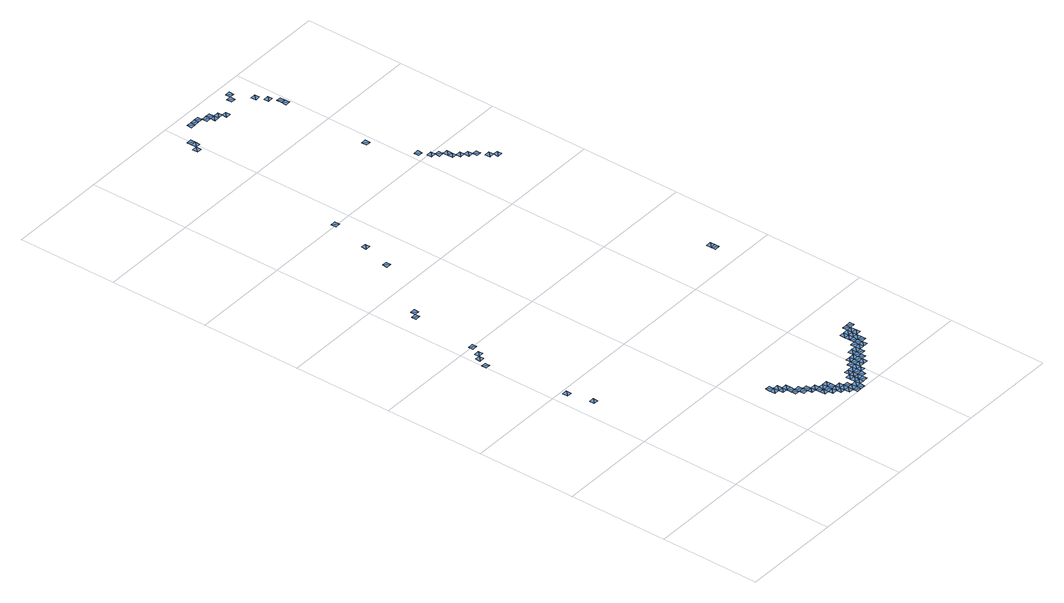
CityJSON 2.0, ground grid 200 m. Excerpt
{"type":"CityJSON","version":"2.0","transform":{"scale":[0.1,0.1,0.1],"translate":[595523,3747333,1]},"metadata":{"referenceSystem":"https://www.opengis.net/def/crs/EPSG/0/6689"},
"CityObjects":{
"waterbody1":{"type":"WaterBody","attributes":{"name":"福岡県津波浸水想定図","class":"1140","function":"2","WaterBodyTsunamiRiskAttribute.description":"1","WaterBodyTsunamiRiskAttribute.rank":"3"},"geometry":[{"type":"MultiSurface","lod":"1","boundaries":[[[0,1,2]],[[0,2,3]],[[0,4,5]],[[6,7,8]],[[9,5,10]],[[11,12,13]],[[14,15,16]],[[14,17,18]],[[19,20,21]],[[22,20,18]],[[21,20,22]],[[16,15,23]],[[17,14,24]],[[18,17,22]],[[25,26,27]],[[27,26,28]],[[29,30,31]],[[26,32,33]],[[31,34,29]],[[32,11,33]],[[31,30,12]],[[34,35,29]],[[12,30,13]],[[35,9,29]],[[29,9,36]],[[37,4,3]],[[35,38,5]],[[3,4,0]],[[2,39,40]],[[2,40,41]],[[42,40,39]],[[43,44,45]],[[45,46,43]],[[47,48,46]],[[39,44,42]],[[49,48,47]],[[50,51,52]],[[53,49,50]],[[51,49,47]],[[50,49,51]],[[47,54,51]],[[10,5,4]],[[35,5,9]],[[0,5,55]],[[52,56,50]],[[57,58,59]],[[60,61,62]],[[63,62,64]],[[65,61,60]],[[64,62,66]],[[57,59,67]],[[68,69,70]],[[71,72,73]],[[74,71,73]],[[75,76,77]],[[76,75,78]],[[8,79,6]],[[68,70,80]],[[81,82,83]],[[84,85,86]],[[84,87,85]],[[83,88,81]],[[89,90,91]],[[90,92,91]]]}]},
"waterbody2":{"type":"WaterBody","attributes":{"name":"福岡県津波浸水想定図","class":"1140","function":"2","WaterBodyTsunamiRiskAttribute.description":"1","WaterBodyTsunamiRiskAttribute.rank":"2"},"geometry":[{"type":"MultiSurface","lod":"1","boundaries":[[[51,93,52]],[[94,95,96]],[[97,46,45]],[[38,55,5]],[[98,32,25]],[[14,99,15]],[[18,20,99]],[[99,20,100]],[[100,20,19]],[[100,19,101]],[[23,102,27]],[[23,15,102]],[[99,14,18]],[[11,32,12]],[[12,103,31]],[[103,104,31]],[[25,32,26]],[[12,32,103]],[[38,105,55]],[[45,39,106]],[[1,0,55]],[[44,39,45]],[[51,54,93]],[[46,97,47]],[[1,55,107]],[[108,109,56]],[[108,110,109]],[[110,57,111]],[[110,112,57]],[[113,114,65]],[[113,115,114]],[[116,117,118]],[[116,119,117]],[[120,121,122]],[[123,124,125]],[[121,120,126]],[[123,127,124]],[[117,128,129]],[[117,130,128]],[[131,132,133]],[[131,134,132]],[[135,136,137]],[[135,137,138]],[[139,140,141]],[[140,139,142]],[[143,94,96]],[[144,145,146]],[[146,147,144]],[[148,8,149]],[[150,149,8]],[[151,152,153]],[[154,155,156]],[[157,155,154]],[[152,151,158]]]}]},
"waterbody3":{"type":"WaterBody","attributes":{"name":"福岡県津波浸水想定図","class":"1140","function":"2","WaterBodyTsunamiRiskAttribute.description":"1","WaterBodyTsunamiRiskAttribute.rank":"4"},"geometry":[{"type":"MultiSurface","lod":"1","boundaries":[[[159,160,161]],[[27,28,23]],[[37,3,162]],[[33,11,163]],[[41,164,3]],[[165,14,16]],[[4,166,10]],[[167,16,23]],[[165,24,14]],[[168,62,63]],[[169,21,170]],[[171,22,17]],[[22,171,170]],[[22,170,21]],[[172,173,170]],[[169,170,173]],[[173,172,174]],[[171,17,175]],[[16,167,176]],[[177,28,26]],[[23,28,167]],[[177,26,33]],[[36,9,10]],[[11,13,163]],[[29,36,30]],[[178,13,30]],[[179,13,178]],[[180,36,10]],[[30,36,178]],[[40,181,182]],[[3,2,41]],[[164,162,3]],[[4,37,166]],[[181,40,42]],[[41,40,182]],[[181,42,183]],[[48,184,46]],[[42,44,185]],[[185,44,43]],[[46,184,43]],[[186,53,50]],[[48,49,187]],[[109,50,56]],[[187,49,53]],[[59,113,188]],[[189,109,110]],[[50,190,186]],[[50,109,190]],[[189,110,111]],[[111,67,191]],[[111,57,67]],[[67,188,192]],[[193,65,60]],[[193,113,65]],[[60,62,168]],[[113,59,115]],[[67,59,188]],[[194,195,196]],[[135,197,198]],[[135,138,197]],[[195,72,196]],[[199,200,201]],[[202,203,204]],[[201,200,203]],[[200,204,203]],[[204,161,202]],[[202,161,205]],[[206,149,207]],[[206,148,149]],[[208,209,210]],[[211,159,161]],[[208,210,212]],[[157,213,214]],[[214,213,215]],[[160,210,216]],[[217,218,219]],[[219,218,220]],[[159,210,160]],[[212,210,159]],[[209,208,220]],[[221,222,223]],[[223,224,221]],[[225,226,227]],[[226,225,228]],[[227,229,230]],[[227,230,225]],[[231,232,233]],[[234,88,235]],[[233,232,236]],[[237,87,238]],[[92,239,240]],[[241,242,243]],[[88,234,244]],[[234,89,245]],[[245,89,91]],[[243,240,239]],[[238,246,237]],[[247,248,249]],[[241,249,242]],[[249,248,250]]]}]}
},
"vertices":[
[3706,312,9],[3607,310,9],[3608,210,8],[3708,212,9],[3806,314,9],[3804,414,9],[1856,13175,8],[1956,13176,8],[1954,13276,8],[3904,416,9],[3906,316,9],[4200,621,9],[4100,619,9],[4202,521,9],[4594,929,9],[4494,927,9],[4596,829,9],[4692,1031,9],[4592,1029,9],[4588,1229,10],[4590,1129,9],[4688,1231,11],[4690,1131,9],[4496,827,9],[4694,931,9],[4296,823,10],[4298,723,9],[4396,825,9],[4398,725,9],[4002,517,10],[4102,519,9],[4000,617,10],[4198,721,9],[4300,623,9],[3901,615,10],[3902,516,10],[4004,418,9],[3808,214,9],[3802,514,9],[3508,208,8],[3510,108,8],[3610,110,8],[3410,106,8],[3309,204,8],[3409,206,8],[3407,306,8],[3307,304,8],[3305,404,8],[3207,302,8],[3205,402,8],[3103,500,8],[3203,502,8],[3201,602,8],[3105,400,8],[3303,504,8],[3705,412,9],[3101,600,8],[2897,796,8],[2895,896,8],[2795,894,8],[2591,1090,8],[2689,1192,9],[2589,1190,8],[2489,1188,8],[2488,1288,8],[2691,1092,8],[2588,1290,8],[2797,794,8],[3654,13309,10],[3753,13311,10],[3752,13411,10],[472,7248,9],[470,7348,9],[370,7346,9],[372,7246,9],[1346,8565,11],[1244,8663,11],[1246,8563,11],[1344,8665,11],[1854,13274,8],[3652,13409,10],[4317,10023,11],[4217,10021,11],[4219,9921,11],[4835,9133,10],[4933,9235,10],[4833,9233,10],[4935,9135,10],[4319,9923,11],[4423,9725,11],[4425,9625,11],[4523,9727,11],[4525,9627,10],
[3301,604,8],[1719,9972,11],[1717,10072,11],[1617,10070,11],[3405,406,8],[4196,821,10],[4492,1027,10],[4491,1127,10],[4489,1227,10],[4394,925,9],[4098,719,9],[3999,717,10],[3703,512,9],[3507,308,8],[3605,410,9],[3099,700,8],[3001,598,8],[2999,698,8],[2899,696,8],[2997,798,8],[2693,992,8],[2791,1094,8],[2793,994,8],[103,5641,8],[201,5743,8],[101,5741,8],[203,5643,8],[107,5441,8],[5,5539,8],[7,5439,8],[348,3346,10],[446,3448,10],[346,3446,10],[105,5541,8],[448,3348,10],[299,5845,9],[199,5843,9],[301,5745,9],[238,3844,7],[336,3946,7],[236,3944,7],[338,3846,7],[5124,4539,10],[5126,4439,11],[5226,4441,11],[5224,4541,10],[397,5947,9],[295,6045,9],[297,5945,9],[395,6047,9],[1619,9970,11],[1532,9269,11],[1432,9267,11],[1434,9167,11],[1534,9169,11],[1952,13376,11],[2052,13378,11],[2054,13278,8],[3898,11014,11],[3796,11112,11],[3798,11013,11],[3448,13605,9],[3346,13703,9],[3348,13603,9],[3446,13705,12],[3896,11114,11],
[2748,13592,8],[2746,13692,8],[2646,13690,8],[3810,114,9],[4302,523,9],[3710,112,8],[4696,831,9],[3908,216,9],[4498,727,9],[2491,1088,8],[4687,1331,11],[4788,1233,9],[4790,1133,9],[4888,1235,9],[4786,1333,9],[4886,1335,9],[4792,1033,9],[4598,729,9],[4400,625,9],[4104,419,9],[4204,421,9],[4006,318,9],[3512,8,8],[3612,10,8],[3412,6,8],[3209,202,8],[3310,104,8],[3005,398,8],[3107,300,8],[2695,892,8],[2901,596,8],[3003,498,8],[2799,694,8],[2697,792,8],[2593,990,8],[568,7450,10],[468,7448,10],[570,7350,10],[5222,4641,10],[5122,4639,10],[2346,13684,8],[2446,13686,8],[2344,13784,8],[2544,13788,8],[2444,13786,8],[2546,13688,8],[2644,13790,8],[1950,13476,11],[2050,13478,11],[2850,13494,9],[2948,13596,9],[2848,13594,8],[2648,13590,8],[2750,13492,9],[3546,13707,12],[3444,13805,12],[3544,13807,12],[2846,13694,8],[3052,13398,9],[3050,13498,9],[2952,13396,9],[2950,13496,9],[3855,13213,10],[3755,13211,10],[3757,13112,10],[3857,13113,10],[3961,12915,10],[3859,13014,10],[3861,12914,10],[3959,13015,10],[3863,12814,10],[3963,12816,10],[4116,10119,11],[4215,10121,11],[4114,10219,11],[4421,9825,11],[4321,9823,11],[4214,10221,11],[5035,9137,10],[4937,9035,10],[4527,9527,10],[4625,9629,10],[4629,9429,10],[4727,9531,10],[4627,9529,10],[4419,9925,11],[4521,9827,11],[5037,9037,10],[4731,9331,10],[4831,9333,10],[4729,9431,10],[4829,9433,10]
]}
